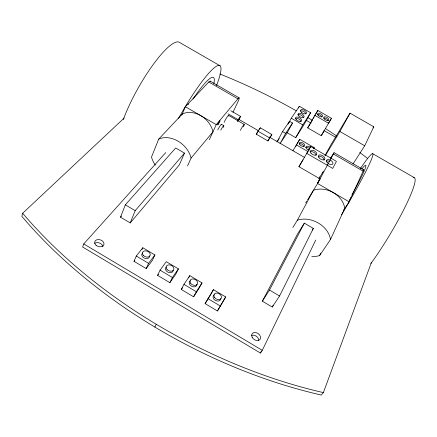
<?xml version="1.0" encoding="UTF-8"?>
<svg xmlns="http://www.w3.org/2000/svg" width="437" height="437" viewBox="0 0 437 437"><rect width="100%" height="100%" fill="white"/><g stroke="black" fill="none" stroke-linecap="round" stroke-linejoin="round"><path stroke-width="0.66" d="M317.606 182.945L320.048 178.788L317.633 182.923M124.13 118.088L22.675 213.245L21.85 216.337A341.947 191.51 28.5 0 0 321.326 395.053L323.369 392.601L371.308 262.735M165.732 152.6L83.74 243.922L82.631 247.014L260.425 353.041L262.276 350.337L315.743 240.044M120.514 217.173L125.348 204.844L175.69 147.974L184.496 153.119L179.372 164.825L130.21 222.914L120.514 217.173L121.41 216.146M187.544 165.945L191.078 158.057L212.961 131.805A21.293 16.808 41.7 0 0 182.322 113.991L158.691 139.13L151.497 157.074A22.533 17.141 41 0 0 155.343 165.126M130.21 222.914L135.202 210.667L184.496 153.119M181.803 115.237L185.359 106.699L208.799 82.009A9.068 1.469 -60.6 0 1 210.366 81.479M133.995 261.326L136.289 256.033L142.812 247.741L154.933 254.935L152.54 260.162L146.198 268.586L133.995 261.326L134.809 260.283M142.041 249.5L142.812 247.741M146.198 268.586L148.58 263.342L154.933 254.935M343.602 210.11L349.147 201.812L363.12 171.162A9.177 0.65 -59.2 0 0 362.923 170.283M209.301 139.769L216.255 124.643L237.925 98.833L208.799 82.009M311.783 256.432A22.768 17.513 26.6 0 0 319.594 255.601L330.47 239.525L344.733 208.416A21.5 17.152 25.9 0 0 313.466 190.242L297.378 220.182L292.828 227.557M319.594 255.601L320.736 253.143M351.048 197.273L350.66 198.043M232.959 112.342L237.881 101.919A9.09 1.076 -60.4 0 0 237.925 98.833M157.615 275.376L160.079 270.175L166.262 261.665L178.427 268.886L175.871 274.021L169.862 282.668L157.615 275.376L158.385 274.31M352.992 164.006L364.704 145.783L373.782 126.779L350.01 113.134L330.885 144.849L324.975 155.55M237.258 121.175L238.012 119.612L240.585 116.395L230.802 110.73M240.585 116.395L239.077 119.514L237.608 121.36M260.425 353.041L261.315 351.201M169.862 282.668L172.418 277.511L178.427 268.886M279.56 295.991L313.329 228.404L304.349 223.154L297.526 233.997L262.364 301.18L272.273 307.047L279.56 295.991L269.487 290.037L304.349 223.154M272.273 307.047L273.191 305.234M154.84 327.051L156.255 324.259M256.3 134.214L257.879 131.122L260.305 127.812L271.874 134.509L267.908 140.943L256.3 134.214L257.688 132.318M259.518 129.352L260.305 127.812M181.317 289.485L183.955 284.372L189.8 275.638L202.014 282.886L199.283 287.934L193.613 296.799L181.317 289.485L182.415 287.841M188.631 277.905L189.8 275.638M267.908 140.943L271.874 134.509M307.446 200.031L317.612 183.502L334.054 152.682L363.557 169.725M323.44 171.053L323.194 171.506M193.613 296.799L196.339 291.736L202.014 282.886M292.544 123.016L285.64 133.356L280.019 143.707L286.972 133.252L292.544 123.016L289.551 121.289L282.575 131.581L276.992 141.954L279.205 138.666M288.016 124.135L289.551 121.289M288.425 123.491L291.266 118.23L299.389 106.262L310.631 112.735L303.6 125.321L295.712 137.666L286.601 132.395M298.449 107.988L299.389 106.262M325.614 155.206L339.92 131.515L350.01 113.134M295.712 137.666L302.825 124.9L310.631 112.735M319.272 177.821L319.447 177.509M350.55 198.24L350.316 198.66M205.111 303.639L213.431 289.66L225.683 296.936L217.451 310.986L205.111 303.639L210.273 295.232M210.618 294.669L213.431 289.66M292.932 150.721L299.727 139.288L314.247 147.679L313.586 148.809M295.439 146.908L296.095 145.734M296.756 144.56L299.727 139.288M322.867 172.096L319.239 178.23M331.443 118.285L321.25 135.694L307.692 127.872L314.782 115.319L317.836 110.463L331.443 118.285L328.548 123.239L314.782 115.319M311.095 122.376L312.701 119.541M313.345 118.405L313.984 117.269M314.624 116.133L315.268 115.002M315.907 113.866L317.836 110.463M319.638 177.165L319.851 176.788M319.906 178.837L298.957 166.683L310.751 146.537L336.403 161.362L332.721 168.425L306.698 153.36L310.751 146.537M217.451 310.986L225.683 296.936M321.25 135.694L324.188 130.674M313.564 148.842L314.247 147.679M298.957 166.683L303.065 159.773M350.064 199.086L349.808 199.501M322.298 172.637L322.501 172.309M330.345 158.505L334.054 152.682M305.676 202.91L306.736 201.184M307.692 127.872L310.434 123.491M262.364 301.18L269.487 290.037M373.056 127.915L373.782 126.779M312.231 230.102L313.329 228.404M349.573 199.878L349.365 200.201M319.081 178.476L318.819 178.875M339.92 131.515L364.704 145.783M220.079 65.796L179.738 42.564A59.547 13.279 -60.5 0 0 153.485 64.146A59.547 13.279 -60.5 0 0 123.305 119.541M372.597 153.644L414.156 177.58M306.315 120.372L311.04 123.097M324.041 130.587L335.856 137.398M291.266 118.23L302.825 124.9M210.208 81.151L239.159 97.866M333.426 154.004L363.12 171.162M282.575 131.581L285.64 133.356M296.248 144.833L307.998 151.634M238.618 119.246L258.628 130.838M269.225 136.972L304.534 157.429M228.158 113.904L238.012 119.612M257.879 131.122L269.531 137.868M228.606 115.368L244.256 124.436M221.439 124.283L223.826 125.67M185.359 106.699L216.255 124.643M317.612 183.502L349.147 201.812M125.348 204.844L135.202 210.667M136.289 256.033L148.58 263.342M160.079 270.175L172.418 277.511M183.955 284.372L196.339 291.736M207.919 298.624L220.352 306.015M83.74 243.922L262.276 350.337M219.806 73.968A560.043 508.16 22.5 0 1 296.324 110.872M307.44 117.373A560.043 508.16 22.5 0 1 311.86 120.044M325.56 128.653A560.043 508.16 22.5 0 1 336.932 136.191M359.771 152.491A560.043 508.16 22.5 0 1 367.583 158.44M323.369 392.601A343.001 191.122 28.5 0 1 22.675 213.245M149.563 255.929A4.059 2.939 22.8 0 1 144.489 258.185A4.059 2.939 22.8 0 1 142.686 252.974M173.183 270.394A4.053 2.961 25.2 0 1 167.961 272.175A4.053 2.961 25.2 0 1 166.295 267.002M196.879 284.247A4.059 2.972 27.8 0 1 191.663 286.268A4.059 2.972 27.8 0 1 190.357 280.822M220.674 298.602A4.07 2.983 30.4 0 1 215.321 300.339A4.07 2.983 30.4 0 1 214.327 294.828M318.305 156.408A3.605 1.999 30.5 0 1 322.107 157.167A3.605 1.999 30.5 0 1 324.085 160.182M310.068 151.858A3.6 1.999 30 0 1 313.782 152.344A3.6 1.999 30 0 1 316.055 155.321M327.958 165.164A3.611 1.999 30.9 0 1 327.133 164.596M326.166 161.171A3.611 1.999 30.9 0 1 329.848 161.635M94.643 243.376A4.796 3.485 18.4 0 1 99.696 243.103A4.796 3.485 18.4 0 1 102.842 246.752M251.401 335.567A4.829 3.589 35.7 0 1 256.339 336.282A4.829 3.589 35.7 0 1 258.742 340.707M297.892 114.751A3.305 1.748 28.6 0 1 301.191 115.199A3.305 1.748 28.6 0 1 303.387 117.728M295.204 118.64A3.332 1.775 28.6 0 1 298.7 118.984A3.332 1.775 28.6 0 1 300.902 121.732M300.377 111.025A3.277 1.715 28.6 0 1 303.502 111.402A3.277 1.715 28.6 0 1 305.791 113.778M309.085 150.148A2.977 1.644 29.7 0 1 306.069 146.717A2.977 1.644 29.7 0 1 310.576 147.635M305.654 147.684A2.972 1.65 29.7 0 1 309.62 148.738M299.176 143.762A2.972 1.644 29.3 0 1 302.109 144.259A2.972 1.644 29.3 0 1 303.95 146.526M323.599 118.132A2.786 1.442 29.6 0 1 326.423 118.711A2.786 1.442 29.6 0 1 328.089 120.874M317.546 114.499A2.78 1.442 29.3 0 1 320.092 115.068A2.78 1.442 29.3 0 1 321.823 116.958M193.012 99.084A46.442 7.495 -60.2 0 1 213.819 83.658M178.58 118.372A59.732 9.652 -60.2 0 1 213.638 68.314A59.732 9.652 -60.2 0 1 216.484 85.674M360.23 168.715A60.437 4.261 -59.4 0 1 371.368 159.581A60.437 4.261 -59.4 0 1 341.554 214.736M413.167 177.619A60.628 8.112 -59.2 0 1 405.372 206.406A60.628 8.112 -59.2 0 1 370.898 263.484M361.765 169.004A46.988 3.31 -59.4 0 1 351.971 194.727M297.378 220.182A22.768 17.513 26.6 0 1 330.47 239.525M240.361 130.352A5.009 0.475 -60.1 0 1 243.808 124.796A5.009 0.475 -60.1 0 1 243.343 126.867M224.132 122.278A5.004 0.595 -60.2 0 1 227.3 116.739A5.004 0.595 -60.2 0 1 228.562 116.034M188.03 104.754A2.387 0.41 -60.4 0 1 188.538 103.957M220.74 130.166A4.075 0.481 -60.1 0 1 223.422 125.96A4.075 0.481 -60.1 0 1 223.323 127.369M217.779 129.942A4.075 0.497 -60.1 0 1 220.352 125.435A4.075 0.497 -60.1 0 1 221.422 124.807M158.691 139.13A22.533 17.141 41 0 1 191.078 158.057M143.374 255.416A4.064 2.939 22.8 0 0 150.038 255.667A4.064 2.939 22.8 0 0 145.619 250.843A4.064 2.939 22.8 0 0 143.374 255.416M166.972 269.339A4.064 2.955 25.3 0 0 173.631 269.924A4.064 2.955 25.3 0 0 169.501 264.877A4.064 2.955 25.3 0 0 166.972 269.339M190.663 283.302A4.064 2.972 27.8 0 0 197.311 284.236A4.064 2.972 27.8 0 0 193.465 278.975A4.064 2.972 27.8 0 0 190.663 283.302M214.611 297.531A4.075 2.983 30.4 0 0 221.193 298.416A4.075 2.983 30.4 0 0 217.244 293.09A4.075 2.983 30.4 0 0 214.611 297.531M319.054 157.79A3.611 1.999 30.5 0 0 324.669 159.347A3.611 1.999 30.5 0 0 321.2 155.048A3.611 1.999 30.5 0 0 319.054 157.79M310.964 153.108A3.605 1.994 30 0 0 316.596 154.676A3.605 1.994 30 0 0 313.16 150.399A3.605 1.994 30 0 0 310.964 153.108M327.155 162.477A3.616 1.999 30.9 0 0 332.754 164.022A3.616 1.999 30.9 0 0 329.247 159.707A3.616 1.999 30.9 0 0 327.155 162.477M96.058 245.255A4.812 3.485 18.5 0 0 103.88 244.742A4.812 3.485 18.5 0 0 98.035 239.558A4.812 3.485 18.5 0 0 96.058 245.255M252.198 337.38A4.851 3.583 35.6 0 0 259.922 339.522A4.851 3.583 35.6 0 0 256.24 332.655A4.851 3.583 35.6 0 0 252.198 337.38M298.821 115.898A3.31 1.743 28.6 0 0 303.944 117.094A3.31 1.743 28.6 0 0 300.47 113.358A3.31 1.743 28.6 0 0 298.821 115.898M296.281 119.716A3.338 1.775 28.6 0 0 301.459 120.918A3.338 1.775 28.6 0 0 297.963 117.132A3.338 1.775 28.6 0 0 296.281 119.716M301.312 112.145A3.277 1.715 28.6 0 0 306.392 113.341A3.277 1.715 28.6 0 0 302.934 109.649A3.277 1.715 28.6 0 0 301.312 112.145M299.957 144.827A2.977 1.644 29.3 0 0 304.567 145.843A2.977 1.644 29.3 0 0 301.437 142.396A2.977 1.644 29.3 0 0 299.957 144.827M324.456 119.006A2.786 1.442 29.6 0 0 328.717 120.006A2.786 1.442 29.6 0 0 325.723 116.854A2.786 1.442 29.6 0 0 324.456 119.006M318.202 115.406A2.786 1.442 29.3 0 0 322.473 116.417A2.786 1.442 29.3 0 0 319.496 113.27A2.786 1.442 29.3 0 0 318.202 115.406M218.347 124.097A2.393 0.3 -60.2 0 0 220.008 120.743A2.393 0.3 -60.2 0 0 218.047 123.573A2.393 0.3 -60.2 0 0 218.347 124.097"/></g></svg>
